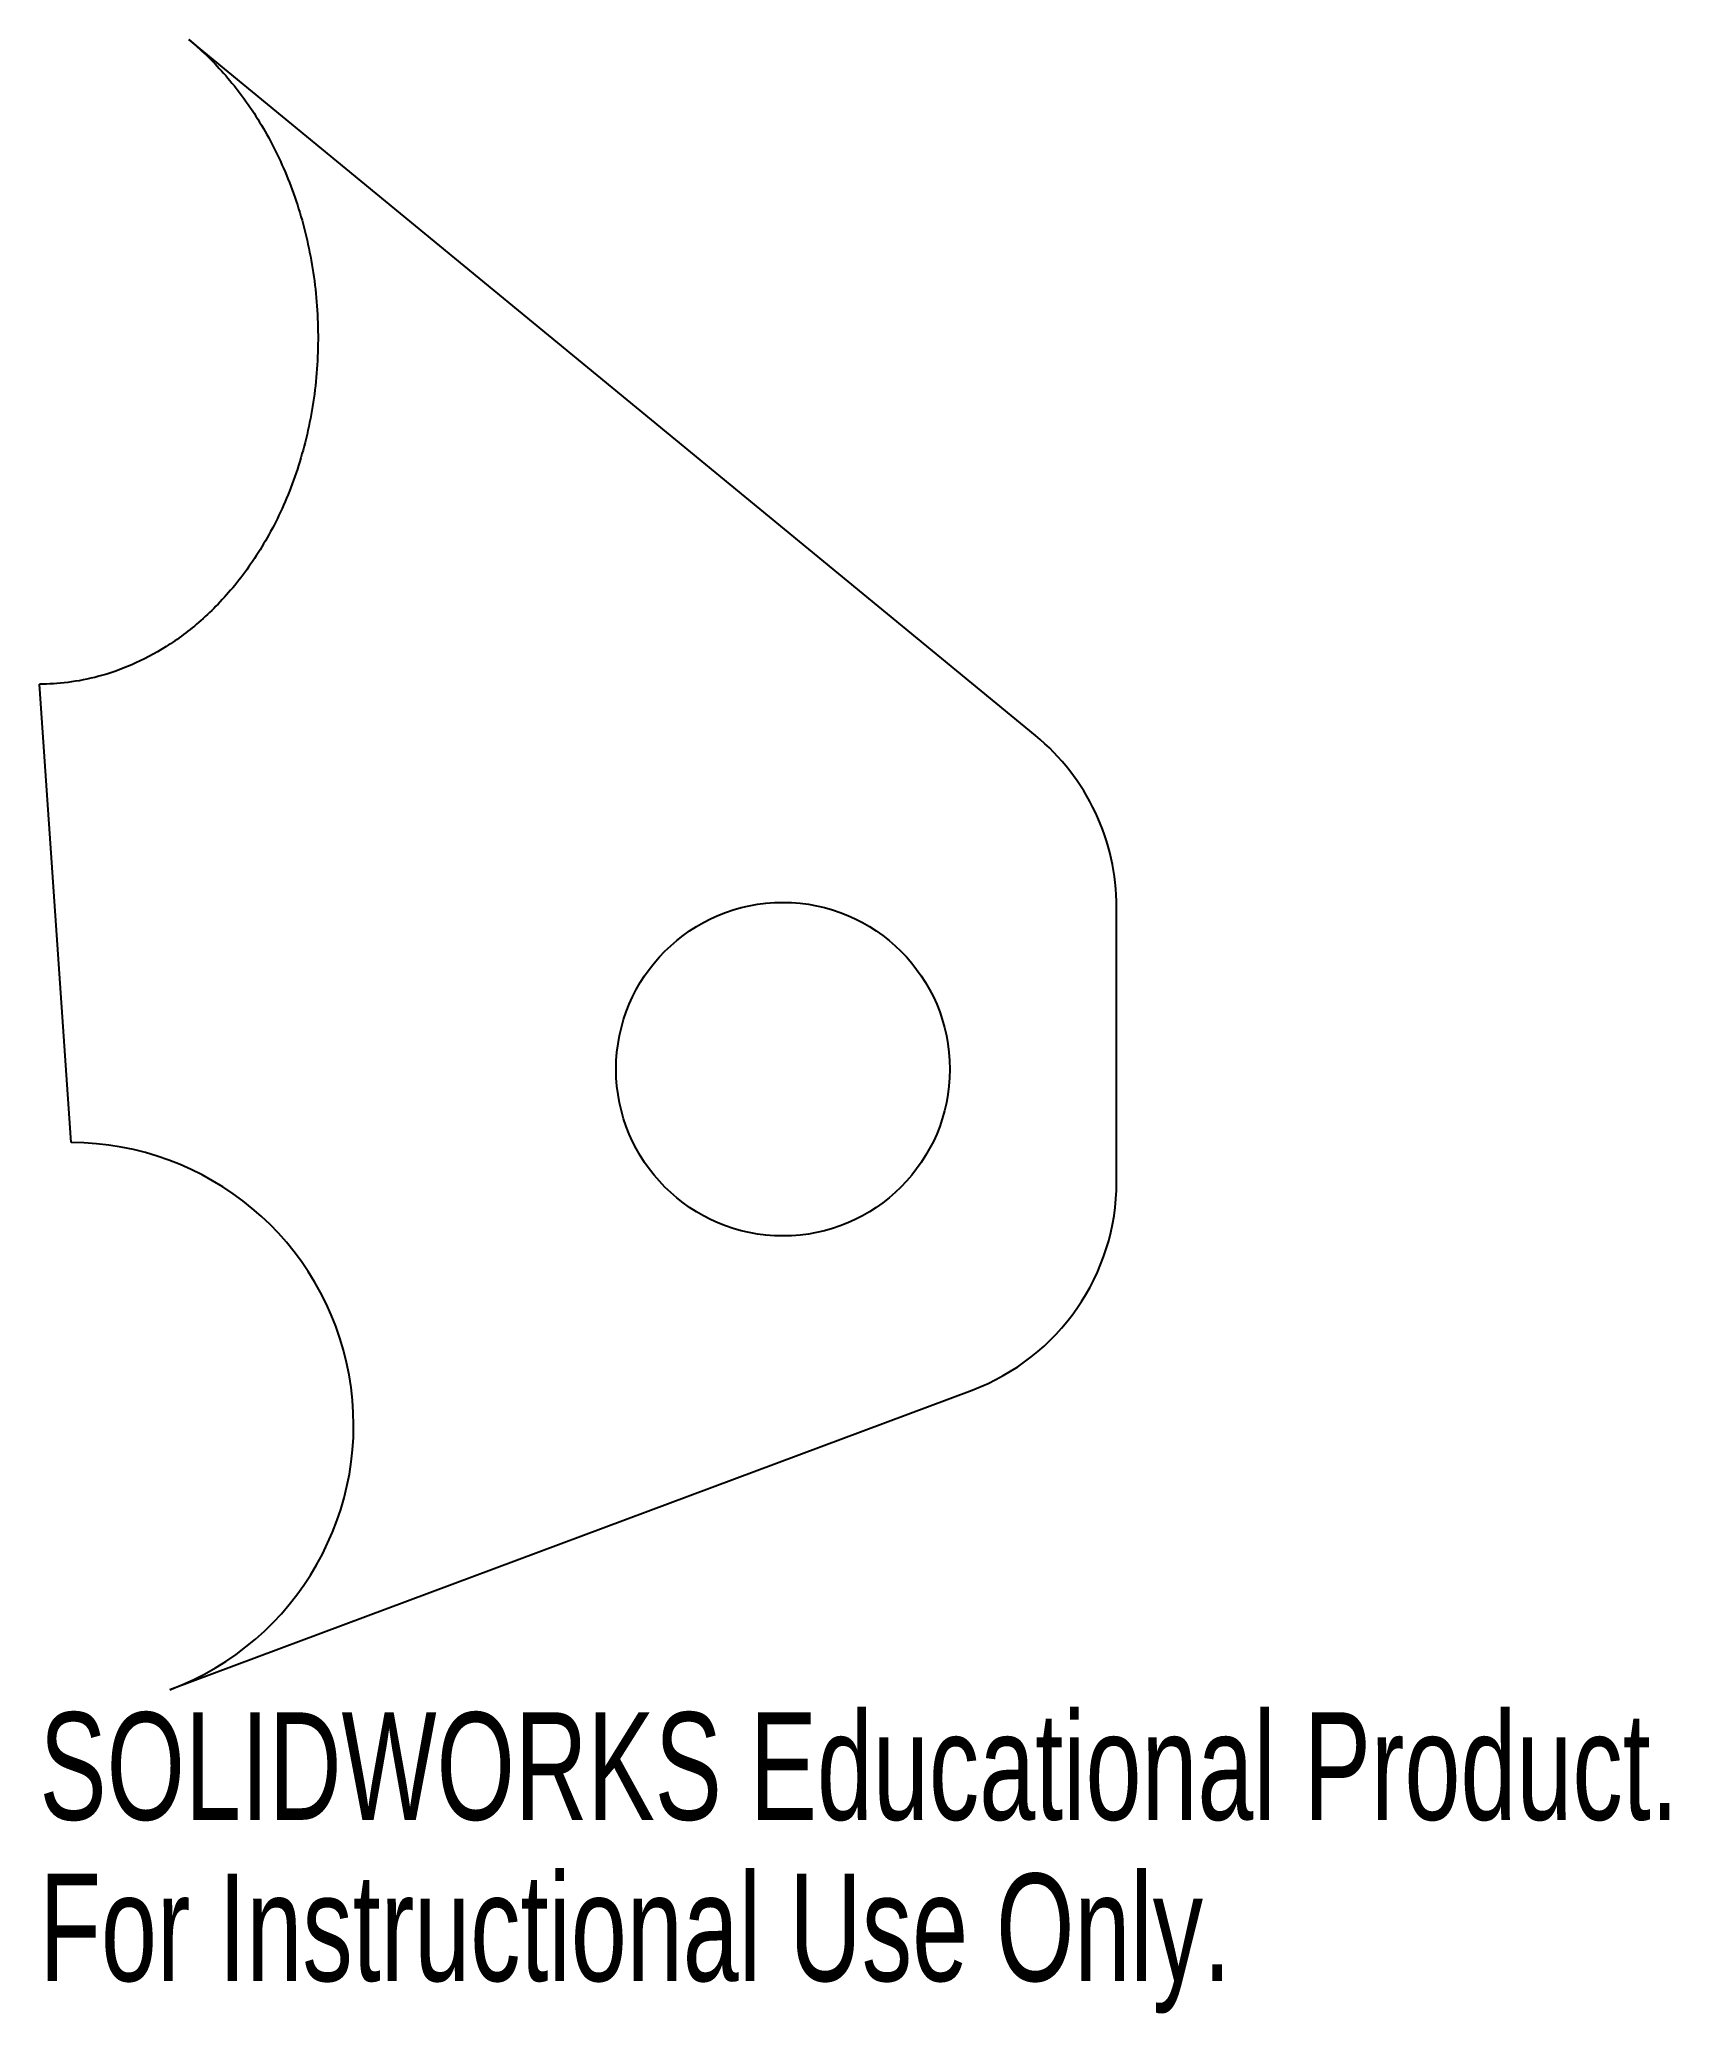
# Model space of a CAD drawing. Header units: millimetres. Extents: x 228.6 to 301.9, y -204.8 to -116.1.
import ezdxf

# ---------------------------------------------------------------- set-up
doc = ezdxf.new("R2010")
doc.units = ezdxf.units.MM
doc.styles.add('SLDTEXTSTYLE0', font='TXT', dxfattribs={"width": 0.7})

msp = doc.modelspace()

# ---------------------------------------------------------------- linework, layer by layer
at = {"color": 7, "linetype": 'Continuous', "lineweight": 25}
for p, q in [((273.352, -147.353), (235.291, -116.054)), ((230, -165.658), (228.582, -145.043)), ((277, -167.414), (277, -155.077)), ((234.445, -190.254), (270.5, -176.782))]:
    msp.add_line(p, q, dxfattribs=at)
msp.add_circle((262, -162.353), 7.5, dxfattribs=at)
for centre, radius, start, end in [((267, -155.077), 10, 0, 50.56826), ((230, -178.358), 12.7, 290.48927, 90), ((267, -167.414), 10, 290.48927, 0)]:
    msp.add_arc(centre, radius, start, end, dxfattribs=at)
msp.add_open_spline([(235.291, -116.054), (235.822, -116.491), (236.349, -116.994), (237.365, -118.142), (237.855, -118.787), (238.765, -120.216), (239.184, -121), (239.918, -122.687), (240.231, -123.591), (240.724, -125.481), (240.902, -126.467), (241.104, -128.473), (241.129, -129.492), (241.021, -131.506), (240.889, -132.501), (240.484, -134.416), (240.211, -135.335), (239.551, -137.059), (239.164, -137.864), (238.312, -139.335), (237.846, -140.003), (236.869, -141.195), (236.359, -141.72), (235.322, -142.634), (234.796, -143.024), (233.229, -144.013), (232.203, -144.433), (230.286, -144.947), (229.395, -145.043), (228.582, -145.043)], degree=3, knots=[0, 0, 0, 0, 0.0625, 0.0625, 0.125, 0.125, 0.1875, 0.1875, 0.25, 0.25, 0.3125, 0.3125, 0.375, 0.375, 0.4375, 0.4375, 0.5, 0.5, 0.5625, 0.5625, 0.625, 0.625, 0.6875, 0.6875, 0.75, 0.75, 0.875, 0.875, 1, 1, 1, 1], dxfattribs=at)

# ---------------------------------------------------------------- texts
at = {"color": 7, "linetype": 'Continuous', "char_height": 4.83362, "attachment_point": 1, "style": 'SLDTEXTSTYLE0'}
for s, insert in [('SOLIDWORKS Educational Product.', (228.582, -191.274)), ('For Instructional Use Only.', (228.582, -198.524))]:
    msp.add_mtext(s, dxfattribs=dict(at, insert=insert))

doc.saveas('drawing.dxf')
